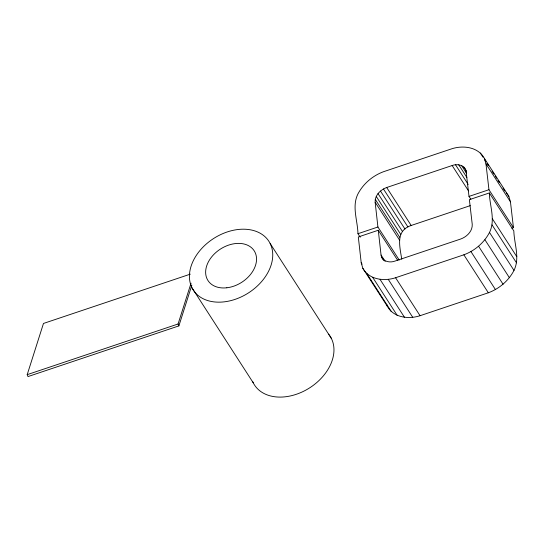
<?xml version="1.0" encoding="UTF-8"?>
<svg xmlns="http://www.w3.org/2000/svg" width="544" height="544" viewBox="0 0 544 544"><rect width="100%" height="100%" fill="white"/><g stroke="black" fill="none" stroke-linecap="round" stroke-linejoin="round"><path stroke-width="0.82" d="M399.228 260.059L377.917 227.004L375.149 202.239C374.728 195.303 380.576 189.686 386.702 187.503L452.159 165.519C457.409 163.445 465.324 165.131 466.133 171.618L469.003 196.411L470.818 199.226M401.751 259.202C399.711 246.065 395.325 230.799 411.182 225.474L470.261 205.639M362.828 268.287C369.097 279.745 384.18 281.513 395.576 277.739L463.848 254.81C474.762 250.777 484.112 242.787 489.505 232.444C495.679 219.932 489.702 206.013 489.335 192.957L469.377 199.662L472.24 224.352C472.593 231.261 466.779 236.844 460.666 239.027L395.005 261.072C389.783 263.133 381.888 261.494 381.052 255.041L378.277 230.255L358.319 236.96L361.209 262.779L362.828 268.287L387.308 306.258C393.577 317.716 408.666 319.484 420.056 315.71L488.335 292.781C499.242 288.748 508.599 280.758 513.992 270.416C520.166 257.904 514.189 243.984 513.822 230.928L489.335 192.957M191.848 285.097L178.881 325.897L28.002 376.57L27.2 374.66L43.472 323.456L190.339 274.135M178.881 325.897L178.078 323.993L191.046 283.186M511.85 228.222L513.448 227.684L510.456 201.824L508.824 196.282L484.344 158.311C478.074 146.853 462.985 145.085 451.588 148.852L383.513 171.72C372.606 175.753 363.256 183.743 357.864 194.086C351.696 206.632 357.666 220.612 357.959 233.709L377.917 227.004M469.003 196.411L488.961 189.713L513.448 227.684M27.2 374.66L178.078 323.993M506.308 192.936L508.824 196.282M480.311 152.959L483.031 157.182M484.391 159.29L485.751 161.398M487.111 163.506L488.471 165.621M492.096 171.244L493.911 174.06M495.271 176.168L496.631 178.276M497.991 180.384L499.351 182.492M502.976 188.122L504.791 190.93M484.344 158.311L485.969 163.853L510.456 201.824M463.821 167.001L466.541 171.217M461.543 165.526L466.534 173.264M458.708 164.764L466.868 177.426M492.32 218.708L516.8 256.686M455.505 164.764L468.2 184.457M492.048 224.89L516.528 262.861M452.159 165.519L468.486 190.835M489.505 232.444L513.992 270.416M484.915 239.741L509.402 277.712M478.598 246.282L503.078 284.254M470.968 251.62L495.455 289.592M463.848 254.81L488.335 292.781M386.702 187.503L411.182 225.474M383.438 188.965L407.918 226.943M380.474 191.039L404.96 229.01M378.019 193.582L402.506 231.554M376.237 196.411L400.724 234.382M375.251 199.342L399.738 237.32M375.149 202.239L399.629 240.21M378.277 230.255L397.773 260.494M381.052 255.041L385.132 261.372M395.576 277.739L420.056 315.71M381.779 257.523L383.588 260.331M388.28 279.392L412.76 317.363M357.959 233.709L360.223 237.225M380.032 279.385L404.518 317.356M372.728 277.42L397.208 315.391M361.209 262.779L362.114 264.187M366.86 273.632L391.34 311.61M270.144 243.494A44.989 32.307 -32.8 0 1 224.121 301.859A44.989 32.307 -32.8 0 1 198.995 251.682A44.989 32.307 -32.8 0 1 270.144 243.494L331.357 338.422M192.025 287.864L253.239 382.799M386.845 304.688L387.308 306.258M485.969 163.853L488.961 189.713M328.603 334.159A44.989 32.307 -32.8 0 1 308.924 388.321A44.989 32.307 -32.8 0 1 252.593 381.398M226.828 287.783A27.486 19.74 -32.8 0 0 254.952 252.124A27.486 19.74 -32.8 0 0 211.48 257.128A27.486 19.74 -32.8 0 0 226.828 287.783"/></g></svg>
